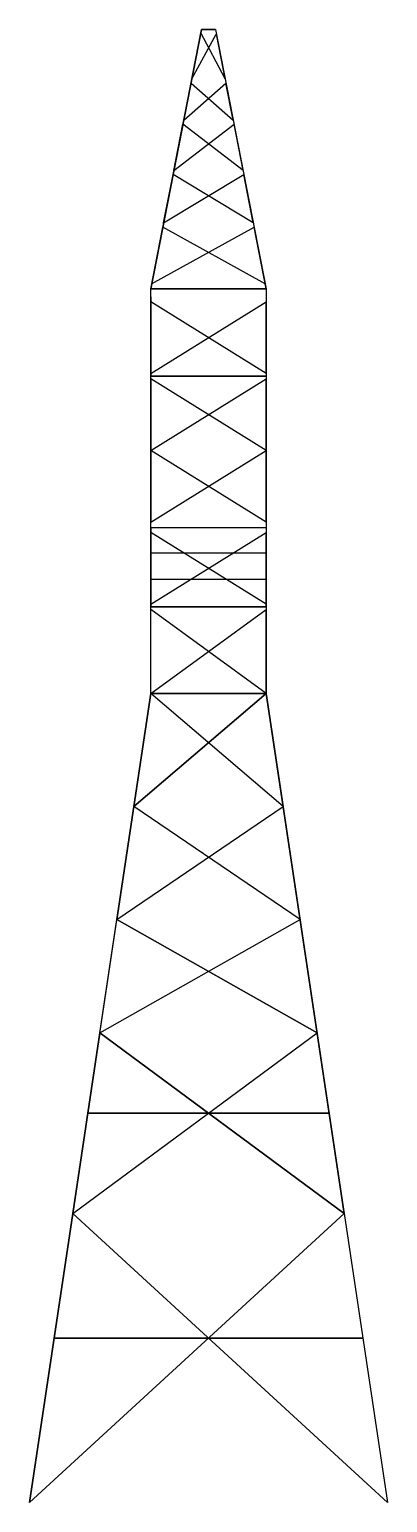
# Model space of a CAD drawing. Header units: millimetres. Extents: x -5450 to 750, y -5000 to 20492.
import ezdxf

# ---------------------------------------------------------------- set-up
doc = ezdxf.new("R2010")
doc.units = ezdxf.units.MM

msp = doc.modelspace()

# ---------------------------------------------------------------- linework, layer by layer
for p, q in [((-2470, 20492, -2231), (-3350, 16006, -1352)), ((-3350, 16006, -3352), (-2470, 20492, -2472)), ((-2230, 20492, -2472), (-2470, 20492, -2472)), ((-2470, 20492, -2472), (-2470, 20492, -2231)), ((-2230, 20492, -2231), (-1350, 16006, -1352)), ((-2230, 20492, -2472), (-1350, 16006, -3352)), ((-3350, 11876, -3352), (-3350, 10501, -7102)), ((-1350, 11876, -3352), (-1350, 10501, -7102)), ((-1350, 10501, -3352), (-1350, 10501, -7662)), ((-4700, 0), (-3350, 9000, -1350)), ((0, 0), (-1350, 9000, -1350))]:
    msp.add_line(p, q)
at = {"color": 5}
for p, q in [((-3350, 16006, -3352), (-2470, 20492, -2472)), ((-2470, 20492, -2231), (-3350, 16006, -1352)), ((-2470, 20492, -2231), (-2230, 20492, -2231)), ((-2470, 20492, -2231), (-2230, 20492, -2231)), ((-2230, 20492, -2472), (-2470, 20492, -2472)), ((-2470, 20492, -2472), (-2470, 20492, -2231)), ((-2230, 20492, -2231), (-2230, 20492, -2472)), ((-2230, 20492, -2231), (-1350, 16006, -1352)), ((-2230, 20492, -2231), (-2230, 20492, -2472)), ((-2230, 20492, -2472), (-1350, 16006, -3352)), ((-3350, 16006, -1352), (-1350, 16006, -1352)), ((-1350, 16006, -3352), (-3350, 16006, -3352)), ((-3350, 16006, -1352), (-1350, 16006, -3352)), ((-3350, 16006, -3352), (-1350, 16006, -1352)), ((-1350, 16006, -1352), (-1350, 16006, -3352)), ((-1350, 16006, -3352), (-1350, 16006, -1352)), ((-1350, 14536, -1352), (-3350, 15776, -1352)), ((-3350, 14536, -1352), (-1350, 15776, -1352)), ((-1350, 14536, -3352), (-3350, 15776, -3352)), ((-3350, 14536, -3352), (-1350, 15776, -3352)), ((-3350, 14536, -3352), (-3350, 15776, -1352)), ((-3350, 15776, -3352), (-3350, 14536, -1352)), ((-1350, 14536, -3352), (-1350, 15776, -1352)), ((-1350, 15776, -3352), (-1350, 14536, -1352)), ((-3350, 14491, -1352), (-1350, 14491, -1352)), ((-3350, 14491, -3352), (-1350, 14491, -3352)), ((-3350, 14491, -1352), (-3350, 14491, -3352)), ((-1350, 14491, -3352), (-3350, 14491, -1352)), ((-3350, 14491, -3352), (-1350, 14491, -1352)), ((-1350, 13206, -1352), (-3350, 14446, -1352)), ((-3350, 13206, -1352), (-1350, 14446, -1352)), ((-3350, 13206, -3352), (-1350, 14446, -3352)), ((-1350, 13206, -3352), (-3350, 14446, -3352)), ((-3350, 13206, -3352), (-3350, 14446, -1352)), ((-3350, 14446, -3352), (-3350, 13206, -1352)), ((-1350, 14491, -1352), (-1350, 14491, -3352)), ((-1350, 13206, -3352), (-1350, 14446, -1352)), ((-1350, 14446, -3352), (-1350, 13206, -1352)), ((-3350, 11966, -1352), (-1350, 13206, -1352)), ((-1350, 11966, -1352), (-3350, 13206, -1352)), ((-3350, 11966, -3352), (-1350, 13206, -3352)), ((-1350, 11966, -3352), (-3350, 13206, -3352)), ((-3350, 11966, -1352), (-3350, 13206, -3352)), ((-3350, 13206, -1352), (-3350, 11966, -3352)), ((-1350, 11966, -1352), (-1350, 13206, -3352)), ((-1350, 13206, -1352), (-1350, 11966, -3352)), ((-3350, 11876, -1352), (-1350, 11876, -1352)), ((-3350, 11876, -3352), (-1350, 11876, -3352)), ((-3350, 11876, -3352), (-3350, 11876, -1352)), ((-1350, 10546, -1352), (-3350, 11786, -1352)), ((-3350, 10546, -1352), (-1350, 11786, -1352)), ((-3350, 10546, -3352), (-1350, 11786, -3352)), ((-1350, 10546, -3352), (-3350, 11786, -3352)), ((-3350, 10546, -3352), (-3350, 11786, -1352)), ((-3350, 10546, -1352), (-3350, 11786, -3352)), ((-1350, 11876, -3352), (-1350, 11876, -1352)), ((-1350, 10546, -3352), (-1350, 11786, -1352)), ((-1350, 10546, -1352), (-1350, 11786, -3352)), ((-3350, 10501, -3352), (-1350, 10501, -1352)), ((-3350, 10501, -1352), (-1350, 10501, -3352)), ((-3350, 10501, -3592), (-1350, 10501, -3592)), ((-1350, 10501, -6852), (-3350, 10501, -6852)), ((-3350, 10501, -7352), (-1350, 10501, -7352)), ((-3350, 10501, -6942), (-2400, 10501, -7352)), ((-3350, 9001, -1352), (-1350, 10456, -1352)), ((-1350, 9001, -1352), (-3350, 10456, -1352)), ((-3350, 9001, -3352), (-1350, 10456, -3352)), ((-1350, 9001, -3352), (-3350, 10456, -3352)), ((-3350, 9001, -1352), (-3350, 10456, -3352)), ((-3350, 9001, -3352), (-3350, 10456, -1352)), ((-1350, 10501, -6942), (-2300, 10501, -7352)), ((-1350, 9001, -1352), (-1350, 10456, -3352)), ((-1350, 9001, -3352), (-1350, 10456, -1352)), ((-3644, 7043, -1056), (-1350, 9000, -1350)), ((-3350, 9000, -3350), (-3644, 7043, -1056)), ((-3644, 7043, -3644), (-3350, 9000, -1350)), ((-1350, 9000, -3350), (-3644, 7043, -3644)), ((-1350, 9001, -1352), (-3350, 9001, -1352)), ((-3350, 9001, -3352), (-1350, 9001, -3352)), ((-1350, 9001, -1352), (-3350, 9001, -3352)), ((-3350, 9001, -1352), (-1350, 9001, -3352)), ((-3350, 9001, -1352), (-3350, 9001, -3352)), ((-1056, 7043, -1056), (-3350, 9000, -1350)), ((-1056, 7043, -3644), (-3350, 9000, -3350)), ((-1350, 9001, -1352), (-1350, 9001, -3352)), ((-1350, 9001, -3352), (-1350, 9001, -1352)), ((-1056, 7043, -3644), (-1350, 9000, -1350)), ((-1350, 9000, -3350), (-1056, 7043, -1056)), ((-3937, 5087, -763), (-1056, 7043, -1056)), ((-3644, 7043, -1056), (-3937, 5087, -3937)), ((-3937, 5087, -763), (-3644, 7043, -3644)), ((-3937, 5087, -3937), (-1056, 7043, -3644)), ((-763, 5087, -763), (-3644, 7043, -1056)), ((-763, 5087, -3937), (-3644, 7043, -3644)), ((-763, 5087, -763), (-1056, 7043, -3644)), ((-763, 5087, -3937), (-1056, 7043, -1056)), ((-4230, 3130, -470), (-763, 5087, -763)), ((-4230, 3130, -4230), (-3937, 5087, -763)), ((-4230, 3130, -470), (-3937, 5087, -3937)), ((-4230, 3130, -4230), (-763, 5087, -3937)), ((-470, 3130, -470), (-3937, 5087, -763)), ((-3937, 5087, -3937), (-470, 3130, -4230)), ((-470, 3130, -470), (-763, 5087, -3937)), ((-470, 3130, -4230), (-763, 5087, -763)), ((-261, 1738, -261), (-4439, 1738, -261)), ((-4439, 1738, -261), (-4439, 1738, -4439)), ((-261, 1738, -4439), (-4439, 1738, -4439)), ((-261, 1738, -261), (-261, 1738, -4439))]:
    msp.add_line(p, q, dxfattribs=at)
at = {"color": 251, "true_color": 0x636466}
for p, q in [((-2638, 19638, -2064), (-2215, 20413, -2216)), ((-2063, 19638, -2639), (-2482, 20432, -2484)), ((-2638, 19638, -2639), (-2491, 20389, -2211)), ((-2063, 19638, -2064), (-2208, 20380, -2494)), ((-2778, 18925, -2779), (-2048, 19564, -2654)), ((-2778, 18925, -1924), (-2652, 19564, -2654)), ((-2652, 19564, -2049), (-1923, 18925, -1924)), ((-1923, 18925, -2779), (-2048, 19564, -2049)), ((-2949, 18054, -1753), (-1908, 18851, -1909)), ((-2949, 18054, -2950), (-2792, 18851, -1909)), ((-1752, 18054, -2950), (-2792, 18851, -2794)), ((-1752, 18054, -1753), (-1908, 18851, -2794)), ((-3127, 17146, -3128), (-1737, 17980, -2964)), ((-3127, 17146, -1575), (-2963, 17980, -2964)), ((-1574, 17146, -1575), (-2963, 17980, -1739)), ((-1574, 17146, -3128), (-1737, 17980, -1739)), ((-3350, 16006, -3352), (-3141, 17072, -1561)), ((-3334, 16090, -1368), (-1559, 17072, -1561)), ((-1367, 16090, -3335), (-3141, 17072, -3143)), ((-1350, 16006, -1352), (-1559, 17072, -3143)), ((-3350, 10501, -3352), (-3350, 11431, -4566)), ((-1350, 11431, -4566), (-3350, 11431, -4566)), ((-3350, 11403, -4642), (-3350, 10501, -4642)), ((-1350, 10501, -3352), (-1350, 11431, -4566)), ((-1350, 11403, -4642), (-1350, 10501, -4642)), ((-3350, 10501, -4722), (-3350, 10976, -5807)), ((-1350, 10976, -5807), (-3350, 10976, -5807)), ((-1350, 10501, -4722), (-1350, 10976, -5807)), ((-3350, 10949, -5882), (-3350, 10501, -5882)), ((-1350, 10949, -5882), (-1350, 10501, -5882))]:
    msp.add_line(p, q, dxfattribs=at)
at = {"color": 3}
for p, q in [((-3350, 9001, -1352), (-3350, 16006, -1352)), ((-3350, 9001, -3352), (-3350, 16006, -3352)), ((-1350, 16006, -1352), (-1350, 9001, -1352)), ((-1350, 16006, -3352), (-1350, 9001, -3352)), ((-5450, -5000, 750), (0, 0)), ((0, 0, -4700), (-5450, -5000, -5450)), ((750, -5000, -5450), (-4700, 0, -4700)), ((-5450, -5000, 750), (-4700, 0, -4700)), ((-4700, 0), (-5450, -5000, -5450)), ((750, -5000, 750), (-4700, 0)), ((0, 0, -4700), (750, -5000, 750)), ((0, 0), (750, -5000, -5450))]:
    msp.add_line(p, q, dxfattribs=at)
at = {"color": 32, "true_color": 0xcd6928, "extrusion": (0, -4e-16, -1)}
for p, q in [((-3350, 15866, -1352), (-3350, 14491, 898)), ((-1350, 15866, -1352), (-1350, 14491, 898)), ((-3350, 11876, -1352), (-3350, 10501, 898)), ((-1350, 11876, -1352), (-1350, 10501, 898))]:
    msp.add_line(p, q, dxfattribs=at)
at = {"color": 2, "extrusion": (0, -4e-16, -1)}
for p, q in [((-3350, 14491, -1352), (-3350, 14491, 1458)), ((-3350, 14491, -1122), (-1350, 14491, -347)), ((-1350, 14491, -217), (-3350, 14491, 558)), ((-1350, 14491, -1222), (-1350, 14491, 1458)), ((-1350, 14491, -1352), (-1350, 14491, 1458)), ((-3350, 10501, -1352), (-3350, 10501, 1458)), ((-3350, 10501, -1122), (-1350, 10501, -347)), ((-1350, 10501, -217), (-3350, 10501, 558)), ((-1350, 10501, -1222), (-1350, 10501, 1458)), ((-1350, 10501, -1352), (-1350, 10501, 1458))]:
    msp.add_line(p, q, dxfattribs=at)
at = {"color": 5, "extrusion": (0, -4e-16, -1)}
for p, q in [((-3350, 14491, -1122), (-1350, 14491, -1122)), ((-3350, 14491, 648), (-1350, 14491, 648)), ((-3350, 14491, 1148), (-1350, 14491, 1148)), ((-2410, 14491, 1148), (-3350, 14491, 738)), ((-2310, 14491, 1148), (-1350, 14491, 738)), ((-3350, 10501, -1122), (-1350, 10501, -1122)), ((-3350, 10501, 648), (-1350, 10501, 648)), ((-3350, 10501, 1148), (-1350, 10501, 1148)), ((-2410, 10501, 1148), (-3350, 10501, 738)), ((-2310, 10501, 1148), (-1350, 10501, 738))]:
    msp.add_line(p, q, dxfattribs=at)
at = {"color": 32, "true_color": 0xcd6928}
for p, q in [((-3350, 11876, -3352), (-3350, 10501, -7102)), ((-1350, 11876, -3352), (-1350, 10501, -7102))]:
    msp.add_line(p, q, dxfattribs=at)
at = {"color": 2}
for p, q in [((-1350, 10501, -1352), (-3350, 10501, -1352)), ((-1350, 10501, -3352), (-3350, 10501, -3352)), ((-3350, 10501, -1352), (-3350, 10501, -3352)), ((-3350, 10501, -3352), (-3350, 10501, -7662)), ((-3350, 10501, -3592), (-1350, 10501, -4562)), ((-3350, 10501, -5662), (-1350, 10501, -4692)), ((-3350, 10501, -5792), (-1350, 10501, -6762)), ((-1350, 10501, -1352), (-1350, 10501, -3352)), ((-1350, 10501, -3352), (-1350, 10501, -7662)), ((-4700, 0), (-470, 3130, -470)), ((-4230, 3130, -470), (-4700, 0, -4700)), ((-4700, 0), (-4230, 3130, -4230)), ((-4700, 0, -4700), (-470, 3130, -4230)), ((0, 0), (-4230, 3130, -470)), ((-4230, 3130, -4230), (0, 0, -4700)), ((0, 0), (-470, 3130, -4230)), ((0, 0, -4700), (-470, 3130, -470)), ((-4439, 1738, -4439), (-261, 1738, -261)), ((-4439, 1738, -261), (-261, 1738, -4439)), ((323, -2156, 323), (-5023, -2156, 323)), ((-5023, -2156, 323), (-5023, -2156, -5023)), ((-5023, -2156, -5023), (323, -2156, -5023)), ((-5023, -2156, 323), (323, -2156, -5023)), ((-5023, -2156, -5023), (323, -2156, 323)), ((323, -2156, -5023), (323, -2156, 323))]:
    msp.add_line(p, q, dxfattribs=at)
at = {"color": 1}
for p, q in [((-4700, 0), (-3350, 9000, -1350)), ((-4700, 0, -4700), (-3350, 9000, -3350)), ((-1350, 9000, -3350), (0, 0, -4700)), ((0, 0), (-1350, 9000, -1350))]:
    msp.add_line(p, q, dxfattribs=at)
at = {"color": 6}
for p, q in [((-5450, -5000, 750), (-4700, 0)), ((-4700, 0, -4700), (-5450, -5000, -5450)), ((0, 0), (750, -5000, 750)), ((0, 0, -4700), (750, -5000, -5450))]:
    msp.add_line(p, q, dxfattribs=at)

doc.saveas('drawing.dxf')
